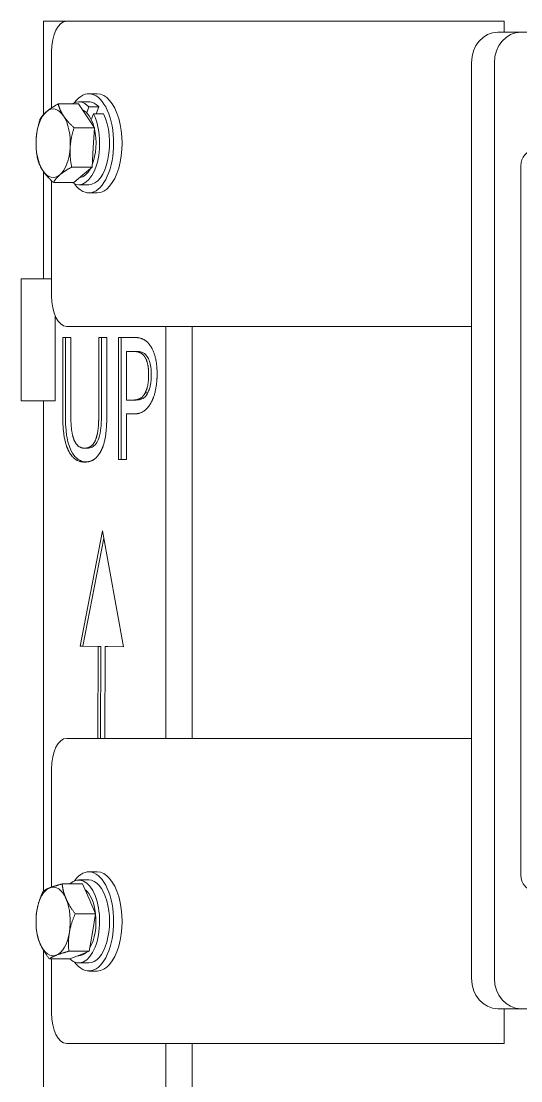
# Model space of a CAD drawing. Header units: inches. Extents: x 20 to 536, y 8 to 344.
# Drawn here: x 116.53 to 120.62, y 119.69 to 128.38 of the extents above; entities that cross this region are included whole.
import ezdxf

# ---------------------------------------------------------------- set-up
doc = ezdxf.new("R2010")
doc.units = ezdxf.units.IN
doc.header["$LTSCALE"] = 16
doc.header["$MEASUREMENT"] = 0
doc.layers.add('Visible (ANSI)', color=7, linetype='Continuous', lineweight=50)

msp = doc.modelspace()

# ---------------------------------------------------------------- linework, layer by layer
at = {"layer": 'Visible (ANSI)', "linetype": 'Continuous', "lineweight": 18}
for p, q in [((116.90614, 128.37531), (116.71665, 128.37531)), ((116.71665, 128.37531), (116.71665, 127.6116)), ((118.60707, 128.37531), (116.90614, 128.37531)), ((118.60707, 128.37531), (119.20471, 128.37531)), ((120.48933, 128.37531), (119.20471, 128.37531)), ((120.48933, 128.28531), (120.48933, 128.37531)), ((120.62487, 128.28531), (120.43737, 128.28531)), ((120.62487, 128.28531), (132.31621, 128.28531)), ((116.78114, 128.12531), (116.78114, 127.66435)), ((120.22086, 120.53531), (120.22086, 128.03531)), ((120.40836, 120.53531), (120.40836, 128.03531)), ((117.08686, 127.78131), (117.15614, 127.78131)), ((117.00353, 127.69737), (116.83647, 127.69737)), ((117.00353, 127.69737), (117.06833, 127.59977)), ((117.08686, 127.71531), (117.00545, 127.71531)), ((117.08797, 127.67257), (117.07002, 127.62488)), ((117.16938, 127.67257), (117.08797, 127.67257)), ((117.10756, 127.56833), (117.12552, 127.61602)), ((117.20692, 127.61602), (117.12552, 127.61602)), ((117.14808, 127.61602), (117.16938, 127.67257)), ((117.06833, 127.59977), (117.13312, 127.50217)), ((117.13312, 127.50217), (116.96606, 127.50217)), ((117.13312, 127.50217), (117.12326, 127.34114)), ((117.12326, 127.34114), (117.11339, 127.18011)), ((117.11339, 127.18011), (116.94633, 127.18011)), ((117.11339, 127.18011), (117.03873, 127.11668)), ((120.6249, 121.37906), (120.6249, 127.19156)), ((116.71665, 127.14185), (116.71665, 126.26531)), ((117.03873, 127.11668), (116.96407, 127.05325)), ((116.78114, 127.0683), (116.78114, 126.12531)), ((116.96407, 127.05325), (116.79701, 127.05325)), ((117.08686, 127.03531), (117.00545, 127.03531)), ((117.08686, 126.96931), (117.15614, 126.96931)), ((116.53323, 126.26531), (116.78114, 126.26531)), ((116.53323, 126.26531), (116.53323, 125.26531)), ((116.8104, 125.96457), (116.8104, 125.26531)), ((116.90614, 125.87531), (118.60707, 125.87531)), ((117.71665, 122.50031), (117.71665, 125.87531)), ((117.93316, 125.87531), (117.93316, 122.50031)), ((119.20471, 125.87531), (118.60707, 125.87531)), ((119.20471, 125.87531), (120.22086, 125.87531)), ((116.8732, 125.1609), (116.8732, 125.78488)), ((116.8732, 125.78488), (116.93965, 125.78488)), ((116.89485, 125.1609), (116.89485, 125.78488)), ((116.93965, 125.78488), (116.93965, 125.1609)), ((117.16859, 125.78488), (117.23504, 125.78488)), ((117.16859, 125.15765), (117.16859, 125.78488)), ((117.19024, 125.15765), (117.19024, 125.78488)), ((117.23504, 125.78488), (117.23504, 125.1609)), ((117.33025, 124.78488), (117.33025, 125.78488)), ((117.33025, 125.78488), (117.45586, 125.78488)), ((117.35191, 124.78488), (117.35191, 125.78488)), ((117.45181, 125.66981), (117.39671, 125.66981)), ((117.39671, 125.66981), (117.39671, 125.27111)), ((117.45181, 125.66981), (117.47346, 125.66981)), ((116.53323, 125.26531), (116.8104, 125.26531)), ((116.71665, 125.26531), (116.71665, 121.2496)), ((117.39671, 125.27111), (117.44209, 125.27111)), ((117.44209, 125.27111), (117.46374, 125.27111)), ((117.54865, 125.33107), (117.5703, 125.33107)), ((117.39671, 125.15765), (117.39671, 124.78488)), ((117.45303, 125.15765), (117.39671, 125.15765)), ((117.05392, 124.87726), (117.07557, 124.87726)), ((117.39671, 124.78488), (117.33025, 124.78488)), ((117.01624, 123.2558), (117.19855, 124.19896)), ((117.03789, 123.2558), (117.20904, 124.14122)), ((117.19855, 124.19896), (117.37114, 123.24886)), ((117.16435, 123.2537), (117.01624, 123.2558)), ((117.01624, 123.2558), (117.03789, 123.2558)), ((117.186, 123.2537), (117.03789, 123.2558)), ((117.15973, 122.50031), (117.16435, 123.2537)), ((117.16435, 123.2537), (117.186, 123.2537)), ((117.18138, 122.50031), (117.186, 123.2537)), ((117.221, 123.25238), (117.21704, 122.50031)), ((117.221, 123.25238), (117.24265, 123.25238)), ((117.37114, 123.24886), (117.221, 123.25238)), ((117.37105, 123.24937), (117.24265, 123.25238)), ((118.60707, 122.50031), (116.90614, 122.50031)), ((118.60707, 122.50031), (119.20471, 122.50031)), ((120.22086, 122.50031), (119.20471, 122.50031)), ((116.78114, 122.25031), (116.78114, 121.28103)), ((117.08686, 121.40631), (117.15614, 121.40631)), ((117.03611, 121.30746), (116.86905, 121.30746)), ((117.08686, 121.34031), (117.00545, 121.34031)), ((117.03611, 121.30746), (117.08953, 121.18537)), ((117.08953, 121.18537), (117.14295, 121.06328)), ((117.14295, 121.06328), (116.97589, 121.06328)), ((117.14295, 121.06328), (117.1168, 120.90971)), ((117.1168, 120.90971), (117.09064, 120.75614)), ((116.71665, 120.76252), (116.71665, 117.38531)), ((117.09064, 120.75614), (116.92358, 120.75614)), ((117.09064, 120.75614), (117.01107, 120.72465)), ((116.93149, 120.69317), (116.76443, 120.69317)), ((116.78114, 120.69317), (116.78114, 120.25031)), ((117.01107, 120.72465), (116.93149, 120.69317)), ((116.99756, 120.71931), (117.00545, 120.71931)), ((117.08686, 120.66031), (117.00545, 120.66031)), ((117.08686, 120.59431), (117.15614, 120.59431)), ((120.43737, 120.28531), (120.62487, 120.28531)), ((120.48933, 120.00031), (120.48933, 120.28531)), ((123.62492, 120.28531), (120.62487, 120.28531)), ((116.90614, 120.00031), (118.60707, 120.00031)), ((117.71665, 117.37531), (117.71665, 120.00031)), ((117.93316, 120.00031), (117.93316, 117.37531)), ((119.20471, 120.00031), (118.60707, 120.00031)), ((119.20471, 120.00031), (120.48933, 120.00031))]:
    msp.add_line(p, q, dxfattribs=at)
for centre, major_axis, ratio, start_param, end_param in [((116.90614, 128.12531), (0, 0.25), 0.5, 0, 1.5707963), ((120.43737, 128.03531), (0, 0.25), 0.8660254, 0, 1.5707963), ((120.62487, 128.03531), (0, 0.25), 0.8660254, 0, 1.5707963), ((117.08686, 127.37531), (0, -0.406), 0.5, 5.6731055, 10.0348577), ((117.15614, 127.37531), (0, -0.406), 0.5, 0, 3.1415927), ((117.00545, 127.37531), (0, 0.34), 0.5, 5.7763444, 6.6094634), ((117.08686, 127.37531), (0, 0.34), 0.5, 5.7763444, 6.2831853), ((116.79501, 127.37531), (0, -0.281), 0.5, 3.5432699, 4.5904675), ((116.79501, 127.37531), (0, 0.281), 0.5, 5.637665, 6.6848626), ((117.00545, 127.37531), (0, -0.34), 0.5, 5.9569072, 8.6405783), ((117.00545, 127.37531), (0, 0.281), 0.5, 5.2036352, 6.0716949), ((117.08686, 127.37531), (0, -0.34), 0.5, 0, 2.357393), ((116.79501, 127.37531), (0, 0.281), 0.5, 4.5904675, 5.637665), ((117.00545, 127.37531), (0, -0.281), 0.5, 0.8884376, 2.0093121), ((116.79501, 127.37531), (0, -0.281), 0.5, 4.5904675, 5.637665), ((116.79501, 127.37531), (0, 0.281), 0.5, 3.5432699, 4.5904675), ((120.73315, 127.19156), (0, 0.125), 0.8660254, 0, 1.5707963), ((116.79501, 127.37531), (0, -0.281), 0.5, 5.637665, 6.6848626), ((117.00545, 127.37531), (0, -0.281), 0.5, 0.0527626, 0.7505919), ((116.90614, 126.12531), (0, -0.25), 0.5, 4.712389, 6.2831853), ((116.90614, 122.25031), (0, 0.25), 0.5, 0, 1.5707963), ((117.08686, 121.00031), (0, -0.406), 0.5, 5.6731055, 10.0348577), ((117.00545, 121.00031), (0, 0.34), 0.5, 2.6963294, 6.7264355), ((117.15614, 121.00031), (0, -0.406), 0.5, 0, 3.1415927), ((120.73315, 121.37906), (0, -0.125), 0.8660254, 4.712389, 6.2831853), ((116.79501, 121.00031), (0, 0.281), 0.5, 0.1953159, 1.2425134), ((116.79501, 121.00031), (0, 0.281), 0.5, 5.4313036, 6.4785012), ((117.08686, 121.00031), (0, -0.34), 0.5, 0, 3.1415927), ((116.79501, 121.00031), (0, 0.281), 0.5, 4.3841061, 5.4313036), ((117.00545, 121.00031), (0, 0.281), 0.5, 4.9449017, 5.9177056), ((116.79501, 121.00031), (0, -0.281), 0.5, 4.3841061, 5.4313036), ((117.00545, 121.00031), (0, -0.281), 0.5, 0.6955527, 1.7894741), ((116.79501, 121.00031), (0, -0.281), 0.5, 0.1953159, 1.2425134), ((116.79501, 121.00031), (0, -0.281), 0.5, 5.4313036, 6.4785012), ((117.00545, 121.00031), (0, -0.281), 0.5, 0, 0.4405163), ((120.43737, 120.53531), (0, -0.25), 0.8660254, 4.712389, 6.2831853), ((120.62487, 120.53531), (0, -0.25), 0.8660254, 4.712389, 6.2831853), ((116.90614, 120.25031), (0, -0.25), 0.5, 4.712389, 6.2831853)]:
    msp.add_ellipse(centre, major_axis=major_axis, ratio=ratio, start_param=start_param, end_param=end_param, dxfattribs=at)
for points in [[(116.74008, 127.63395), (116.77473, 127.66338), (116.83647, 127.69737)], [(116.83647, 127.69737), (116.84946, 127.64507), (116.87953, 127.59977)], [(116.68715, 127.57052), (116.70542, 127.60451), (116.74008, 127.63395)], [(116.65555, 127.40949), (116.66013, 127.48422), (116.68715, 127.57052)], [(116.87953, 127.59977), (116.9096, 127.55447), (116.96606, 127.50217)], [(116.96606, 127.50217), (116.93904, 127.41587), (116.93446, 127.34114)], [(116.66742, 127.24846), (116.65097, 127.33475), (116.65555, 127.40949)], [(116.93446, 127.34114), (116.92988, 127.2664), (116.94633, 127.18011)], [(116.71048, 127.15085), (116.68041, 127.19615), (116.66742, 127.24846)], [(116.94633, 127.18011), (116.88459, 127.14611), (116.84994, 127.11668)], [(116.79701, 127.05325), (116.74055, 127.10555), (116.71048, 127.15085)], [(116.84994, 127.11668), (116.81529, 127.08724), (116.79701, 127.05325)], [(116.7099, 121.24448), (116.73081, 121.26136), (116.76774, 121.27597)], [(116.76774, 121.27597), (116.80467, 121.29058), (116.86905, 121.30746)], [(116.86905, 121.30746), (116.87594, 121.24203), (116.90073, 121.18537)], [(116.66201, 121.09091), (116.67415, 121.16218), (116.7099, 121.24448)], [(116.90073, 121.18537), (116.92553, 121.12871), (116.97589, 121.06328)], [(116.65759, 120.93734), (116.64987, 121.01964), (116.66201, 121.09091)], [(116.97589, 121.06328), (116.94014, 120.98099), (116.928, 120.90971)], [(116.68928, 120.81525), (116.66448, 120.87191), (116.65759, 120.93734)], [(116.928, 120.90971), (116.91586, 120.83844), (116.92358, 120.75614)], [(116.76443, 120.69317), (116.71407, 120.75859), (116.68928, 120.81525)], [(116.92358, 120.75614), (116.8592, 120.73927), (116.82227, 120.72465)], [(116.82227, 120.72465), (116.78534, 120.71004), (116.76443, 120.69317)]]:
    msp.add_rational_spline(points, [1, 1.0379548493, 1], degree=2, dxfattribs=at)
for points in [[(117.45586, 125.78488), (117.50043, 125.78488), (117.56283, 125.75571), (117.58674, 125.72248)], [(117.58674, 125.72248), (117.6147, 125.6844), (117.6463, 125.56689), (117.6463, 125.48342)], [(117.54095, 125.63172), (117.52515, 125.65279), (117.48301, 125.66981), (117.45181, 125.66981)], [(117.57701, 125.47937), (117.57701, 125.53124), (117.55918, 125.60741), (117.54095, 125.63172)], [(117.54865, 125.33107), (117.56364, 125.36106), (117.57701, 125.43156), (117.57701, 125.47937)], [(117.6463, 125.48342), (117.6463, 125.41859), (117.6232, 125.3019), (117.60254, 125.26138)], [(117.44209, 125.27111), (117.4826, 125.27111), (117.53244, 125.29704), (117.54865, 125.33107)], [(117.60254, 125.26138), (117.57661, 125.21033), (117.50651, 125.15765), (117.45303, 125.15765)], [(116.92102, 124.8562), (116.89468, 124.90806), (116.8732, 125.05393), (116.8732, 125.1609)], [(116.93965, 125.1609), (116.93965, 125.0912), (116.94857, 124.9972), (116.96113, 124.95911)], [(117.14711, 124.95911), (117.15967, 124.9972), (117.16859, 125.09039), (117.16859, 125.15765)], [(117.23504, 125.1609), (117.23504, 125.05636), (117.21397, 124.90725), (117.18722, 124.8562)], [(116.96113, 124.95911), (116.9745, 124.91859), (117.02069, 124.87726), (117.05392, 124.87726)], [(117.05392, 124.87726), (117.08512, 124.87726), (117.13374, 124.91859), (117.14711, 124.95911)], [(117.05392, 124.76381), (117.00975, 124.76381), (116.94411, 124.81), (116.92102, 124.8562)], [(117.18722, 124.8562), (117.16332, 124.80919), (117.10011, 124.76381), (117.05392, 124.76381)]]:
    msp.add_open_spline(points, degree=2, dxfattribs=at)
for points, knots in [([(117.5626, 125.63172), (117.54832, 125.65076), (117.5339, 125.658), (117.50922, 125.66797), (117.49022, 125.66981), (117.47346, 125.66981)], [-0.38189383, -0.38189383, -0.38189383, -0.38189383, -0.25546113, -0.25546113, 0, 0, 0, 0]), ([(117.59866, 125.47937), (117.59866, 125.49965), (117.59764, 125.52012), (117.59207, 125.56247), (117.58774, 125.57843), (117.5785, 125.60616), (117.57119, 125.62027), (117.5626, 125.63172)], [-0.33727957, -0.33727957, -0.33727957, -0.33727957, -0.25391656, -0.25391656, -0.15734253, -0.15734253, 0, 0, 0, 0]), ([(117.5703, 125.33107), (117.5751, 125.34067), (117.57946, 125.35107), (117.58724, 125.37448), (117.58999, 125.38585), (117.59695, 125.4225), (117.59866, 125.45139), (117.59866, 125.47937)], [-0.37789907, -0.37789907, -0.37789907, -0.37789907, -0.29839558, -0.29839558, -0.21323001, -0.21323001, 0, 0, 0, 0]), ([(117.46374, 125.27111), (117.47901, 125.27111), (117.49545, 125.27249), (117.5278, 125.2817), (117.53785, 125.28879), (117.55426, 125.30354), (117.56291, 125.31555), (117.5703, 125.33107)], [-0.37202808, -0.37202808, -0.37202808, -0.37202808, -0.274279, -0.274279, -0.16334854, -0.16334854, 0, 0, 0, 0]), ([(116.94267, 124.8562), (116.93397, 124.87332), (116.92647, 124.89234), (116.91391, 124.93461), (116.90909, 124.95725), (116.90107, 125.01173), (116.89485, 125.06589), (116.89485, 125.1609)], [-1.8348729, -1.8348729, -1.8348729, -1.8348729, -1.2832116, -1.2832116, -0.7239304, -0.7239304, 0, 0, 0, 0]), ([(117.16876, 124.95911), (117.1773, 124.985), (117.18287, 125.01334), (117.18729, 125.05955), (117.19024, 125.09388), (117.19024, 125.15765)], [-1.4253662, -1.4253662, -1.4253662, -1.4253662, -0.4859841, -0.4859841, 0, 0, 0, 0]), ([(117.07557, 124.87726), (117.08883, 124.87726), (117.10213, 124.88007), (117.12287, 124.89111), (117.13505, 124.89899), (117.15561, 124.9268), (117.16294, 124.94147), (117.16876, 124.95911)], [-0.72990879, -0.72990879, -0.72990879, -0.72990879, -0.37837556, -0.37837556, -0.16104957, -0.16104957, 0, 0, 0, 0]), ([(117.06501, 124.76415), (117.05273, 124.76496), (117.04041, 124.76724), (117.01472, 124.77634), (117.00145, 124.78372), (116.97139, 124.80931), (116.95595, 124.82962), (116.94267, 124.8562)], [-0.68461633, -0.68461633, -0.68461633, -0.68461633, -0.49786533, -0.49786533, -0.28636535, -0.28636535, 0, 0, 0, 0])]:
    msp.add_open_spline(points, degree=3, knots=knots, dxfattribs=at)

doc.saveas('drawing.dxf')
